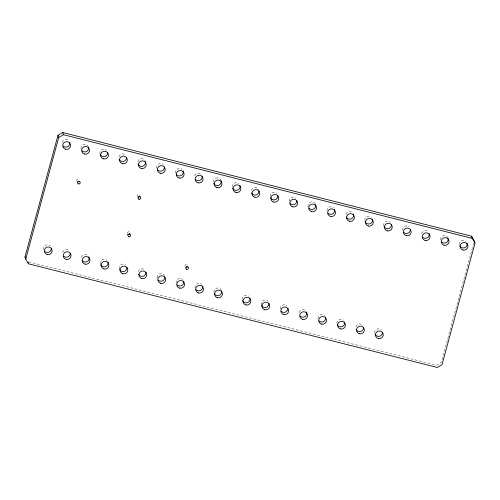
<?xml version="1.0" encoding="UTF-8"?>
<svg xmlns="http://www.w3.org/2000/svg" width="500" height="500" viewBox="0 0 500 500"><rect width="100%" height="100%" fill="white"/><g stroke="black" fill="none" stroke-linecap="round" stroke-linejoin="round"><path stroke-width="0.38" stroke-dasharray="2.5 1.88" d="M473.65 243.144L441.287 362.494L436.488 365.275L27.769 261.613M127.181 232.844A1.375 1.35 -18.6 0 1 129.838 232.812M76.775 180.769A1.375 1.35 -18.6 0 1 77.75 179.1A1.375 1.35 -18.6 0 1 79.431 180.044M185.062 266.219A1.375 1.35 -18.6 0 1 186.031 264.55A1.375 1.35 -18.6 0 1 187.712 265.487M242.256 299.394A3.925 3.856 -18.6 0 1 248.925 296.244M261.294 304.844A3.925 3.856 -18.6 0 1 267.85 301.044M280.1 308.988A3.925 3.856 -18.6 0 1 286.769 305.844M299.137 312.444A3.925 3.856 -18.6 0 1 306.475 311.744M317.944 318.587A3.925 3.856 -18.6 0 1 324.619 315.444M176.144 283.25A3.925 3.856 -18.6 0 1 182.7 279.45M137.681 196.731A1.375 1.35 -18.6 0 1 137.969 194.6A1.375 1.35 -18.6 0 1 139.981 195.4M355.906 326.844A3.925 3.856 -18.6 0 1 362.463 325.044M374.706 332.987A3.925 3.856 -18.6 0 1 381.381 329.844M175.662 173.156A3.925 3.856 -18.6 0 1 182.219 169.356M194.581 175.956A3.925 3.856 -18.6 0 1 201.919 175.256M119.375 268.85A3.925 3.856 -18.6 0 1 125.931 265.05M195.069 288.05A3.925 3.856 -18.6 0 1 201.619 284.25M336.863 323.387A3.925 3.856 -18.6 0 1 343.537 320.244M326.919 210.894A3.925 3.856 -18.6 0 1 333.594 207.75M345.962 214.35A3.925 3.856 -18.6 0 1 353.3 213.65M364.762 220.494A3.925 3.856 -18.6 0 1 371.438 217.35M383.806 225.95A3.925 3.856 -18.6 0 1 390.363 222.15M402.606 230.094A3.925 3.856 -18.6 0 1 409.281 226.95M421.65 233.55A3.925 3.856 -18.6 0 1 428.206 231.75M440.456 239.694A3.925 3.856 -18.6 0 1 447.912 237.644M459.375 244.494A3.925 3.856 -18.6 0 1 466.05 241.344M213.388 182.1A3.925 3.856 -18.6 0 1 220.844 180.05M232.312 186.9A3.925 3.856 -18.6 0 1 238.981 183.756M251.35 190.356A3.925 3.856 -18.6 0 1 258.688 189.65M270.156 196.5A3.925 3.856 -18.6 0 1 276.825 193.356M289.075 201.3A3.925 3.856 -18.6 0 1 295.75 198.15M308.119 206.75A3.925 3.856 -18.6 0 1 310.562 202.094A3.925 3.856 -18.6 0 1 315.456 204.05M62.125 142.363A3.925 3.856 -18.6 0 1 68.681 140.562M80.931 148.506A3.925 3.856 -18.6 0 1 88.387 146.456M99.975 153.963A3.925 3.856 -18.6 0 1 106.525 150.162M118.894 156.762A3.925 3.856 -18.6 0 1 125.45 154.963M137.819 161.562A3.925 3.856 -18.6 0 1 145.156 160.856M156.738 168.356A3.925 3.856 -18.6 0 1 163.294 164.556M43.688 249.656A3.925 3.856 -18.6 0 1 50.244 245.856M62.613 252.456A3.925 3.856 -18.6 0 1 69.169 250.656M81.531 257.256A3.925 3.856 -18.6 0 1 88.869 256.55M100.456 264.05A3.925 3.856 -18.6 0 1 107.013 260.25M138.3 271.65A3.925 3.856 -18.6 0 1 144.856 269.85M157.106 277.794A3.925 3.856 -18.6 0 1 164.562 275.744M213.869 292.194A3.925 3.856 -18.6 0 1 221.325 290.144"/><path stroke-width="0.75" d="M25 256.913L57.975 135.312L62.775 132.531L471.494 236.194L474.263 240.894L475 243.088L442.025 364.688L437.225 367.469L28.506 263.806L25.738 259.106L25 256.913L25.794 258.256M25.738 259.106L58.712 137.506L57.975 135.312M58.712 137.506L63.513 134.725L472.231 238.388L475 243.088M471.494 236.194L472.231 238.388M62.775 132.531L63.513 134.725M28.019 262.344L28.506 263.806M129.838 233.512A1.375 1.35 -18.6 0 1 127.537 234.144M79.075 181.35A1.375 1.35 -18.6 0 1 77.75 181.719M187.712 266.188A1.375 1.35 -18.6 0 1 186.031 267.162M249.944 297.969A3.925 3.856 -18.6 0 1 247.494 302.625A3.925 3.856 -18.6 0 1 242.6 300.669M268.981 303.419A3.925 3.856 -18.6 0 1 261.525 305.469M287.9 308.219A3.925 3.856 -18.6 0 1 281.231 311.363M306.706 312.362A3.925 3.856 -18.6 0 1 300.15 316.163M325.631 317.162A3.925 3.856 -18.6 0 1 319.075 320.962M183.713 281.169A3.925 3.856 -18.6 0 1 177.156 284.969M202.638 285.969A3.925 3.856 -18.6 0 1 196.081 289.769M221.556 290.769A3.925 3.856 -18.6 0 1 219.106 295.425A3.925 3.856 -18.6 0 1 214.219 293.469M139.981 196.1A1.375 1.35 -18.6 0 1 138.3 197.075M344.55 321.962A3.925 3.856 -18.6 0 1 342.106 326.619A3.925 3.856 -18.6 0 1 337.212 324.669M363.594 327.419A3.925 3.856 -18.6 0 1 356.138 329.462M382.512 332.219A3.925 3.856 -18.6 0 1 375.056 334.263M183.231 171.081A3.925 3.856 -18.6 0 1 176.675 174.881M202.269 176.531A3.925 3.856 -18.6 0 1 195.594 179.675M334.606 209.475A3.925 3.856 -18.6 0 1 328.05 213.275M353.531 214.269A3.925 3.856 -18.6 0 1 351.081 218.925A3.925 3.856 -18.6 0 1 346.194 216.975M372.45 219.069A3.925 3.856 -18.6 0 1 370.006 223.725A3.925 3.856 -18.6 0 1 365.112 221.775M391.494 224.525A3.925 3.856 -18.6 0 1 384.038 226.575M410.412 229.325A3.925 3.856 -18.6 0 1 403.744 232.469M429.219 233.469A3.925 3.856 -18.6 0 1 422.663 237.269M448.144 238.269A3.925 3.856 -18.6 0 1 441.587 242.069M467.062 243.069A3.925 3.856 -18.6 0 1 464.613 247.725A3.925 3.856 -18.6 0 1 459.725 245.769M221.075 180.675A3.925 3.856 -18.6 0 1 218.625 185.331A3.925 3.856 -18.6 0 1 213.738 183.381M239.994 185.475A3.925 3.856 -18.6 0 1 237.55 190.131A3.925 3.856 -18.6 0 1 232.656 188.181M259.037 190.931A3.925 3.856 -18.6 0 1 251.581 192.981M277.956 195.731A3.925 3.856 -18.6 0 1 270.5 197.775M296.881 200.531A3.925 3.856 -18.6 0 1 290.206 203.675M315.688 204.675A3.925 3.856 -18.6 0 1 309.131 208.475M69.7 142.281A3.925 3.856 -18.6 0 1 63.144 146.081M88.619 147.081A3.925 3.856 -18.6 0 1 82.062 150.881M107.656 152.537A3.925 3.856 -18.6 0 1 100.2 154.588M126.581 157.338A3.925 3.856 -18.6 0 1 119.125 159.381M145.387 161.481A3.925 3.856 -18.6 0 1 142.938 166.137A3.925 3.856 -18.6 0 1 138.05 164.181M164.425 166.931A3.925 3.856 -18.6 0 1 157.75 170.081M51.375 248.231A3.925 3.856 -18.6 0 1 44.7 251.375M70.3 253.031A3.925 3.856 -18.6 0 1 63.625 256.175M89.1 257.175A3.925 3.856 -18.6 0 1 82.544 260.975M108.025 261.975A3.925 3.856 -18.6 0 1 105.575 266.631A3.925 3.856 -18.6 0 1 100.688 264.675M127.062 267.425A3.925 3.856 -18.6 0 1 119.606 269.475M145.988 272.225A3.925 3.856 -18.6 0 1 138.531 274.275M164.906 277.025A3.925 3.856 -18.6 0 1 158.238 280.169M128.894 236.681A1.375 1.35 -18.6 0 0 130.575 235.006A1.375 1.35 -18.6 0 0 128.275 234.425A1.375 1.35 -18.6 0 0 128.894 236.681M78.487 183.912A1.375 1.35 -18.6 0 0 80.169 182.237A1.375 1.35 -18.6 0 0 77.869 181.656A1.375 1.35 -18.6 0 0 78.487 183.912M186.769 269.356A1.375 1.35 -18.6 0 0 188.45 267.681A1.375 1.35 -18.6 0 0 186.156 267.1A1.375 1.35 -18.6 0 0 186.769 269.356M245.881 304.944A3.925 3.856 -18.6 0 0 250.681 300.163A3.925 3.856 -18.6 0 0 244.125 298.5A3.925 3.856 -18.6 0 0 245.881 304.944M264.8 309.744A3.925 3.856 -18.6 0 0 269.6 304.962A3.925 3.856 -18.6 0 0 263.05 303.3A3.925 3.856 -18.6 0 0 264.8 309.744M283.725 314.544A3.925 3.856 -18.6 0 0 288.525 309.762A3.925 3.856 -18.6 0 0 281.969 308.1A3.925 3.856 -18.6 0 0 283.725 314.544M302.65 319.344A3.925 3.856 -18.6 0 0 307.444 314.562A3.925 3.856 -18.6 0 0 300.894 312.9A3.925 3.856 -18.6 0 0 302.65 319.344M321.569 324.137A3.925 3.856 -18.6 0 0 326.369 319.356A3.925 3.856 -18.6 0 0 319.812 317.694A3.925 3.856 -18.6 0 0 321.569 324.137M179.65 288.144A3.925 3.856 -18.6 0 0 184.45 283.363A3.925 3.856 -18.6 0 0 177.9 281.7A3.925 3.856 -18.6 0 0 179.65 288.144M103.963 268.95A3.925 3.856 -18.6 0 0 108.763 264.169A3.925 3.856 -18.6 0 0 102.206 262.506A3.925 3.856 -18.6 0 0 103.963 268.95M139.037 199.269A1.375 1.35 -18.6 0 0 140.719 197.594A1.375 1.35 -18.6 0 0 138.425 197.013A1.375 1.35 -18.6 0 0 139.037 199.269M340.494 328.938A3.925 3.856 -18.6 0 0 345.288 324.156A3.925 3.856 -18.6 0 0 338.738 322.494A3.925 3.856 -18.6 0 0 340.494 328.938M359.412 333.738A3.925 3.856 -18.6 0 0 364.212 328.956A3.925 3.856 -18.6 0 0 357.656 327.294A3.925 3.856 -18.6 0 0 359.412 333.738M378.338 338.537A3.925 3.856 -18.6 0 0 383.137 333.756A3.925 3.856 -18.6 0 0 376.581 332.094A3.925 3.856 -18.6 0 0 378.338 338.537M179.169 178.056A3.925 3.856 -18.6 0 0 183.969 173.275A3.925 3.856 -18.6 0 0 177.413 171.612A3.925 3.856 -18.6 0 0 179.169 178.056M198.094 182.856A3.925 3.856 -18.6 0 0 202.894 178.075A3.925 3.856 -18.6 0 0 196.337 176.412A3.925 3.856 -18.6 0 0 198.094 182.856M330.55 216.45A3.925 3.856 -18.6 0 0 335.344 211.669A3.925 3.856 -18.6 0 0 328.794 210.006A3.925 3.856 -18.6 0 0 330.55 216.45M349.469 221.25A3.925 3.856 -18.6 0 0 354.269 216.469A3.925 3.856 -18.6 0 0 347.713 214.806A3.925 3.856 -18.6 0 0 349.469 221.25M368.394 226.05A3.925 3.856 -18.6 0 0 373.194 221.269A3.925 3.856 -18.6 0 0 366.637 219.606A3.925 3.856 -18.6 0 0 368.394 226.05M387.312 230.844A3.925 3.856 -18.6 0 0 392.113 226.062A3.925 3.856 -18.6 0 0 385.556 224.4A3.925 3.856 -18.6 0 0 387.312 230.844M406.238 235.644A3.925 3.856 -18.6 0 0 411.037 230.863A3.925 3.856 -18.6 0 0 404.481 229.2A3.925 3.856 -18.6 0 0 406.238 235.644M425.156 240.444A3.925 3.856 -18.6 0 0 429.956 235.662A3.925 3.856 -18.6 0 0 423.4 234A3.925 3.856 -18.6 0 0 425.156 240.444M444.081 245.244A3.925 3.856 -18.6 0 0 448.881 240.463A3.925 3.856 -18.6 0 0 442.325 238.8A3.925 3.856 -18.6 0 0 444.081 245.244M463 250.044A3.925 3.856 -18.6 0 0 467.8 245.263A3.925 3.856 -18.6 0 0 461.25 243.6A3.925 3.856 -18.6 0 0 463 250.044M217.013 187.656A3.925 3.856 -18.6 0 0 221.812 182.875A3.925 3.856 -18.6 0 0 215.256 181.213A3.925 3.856 -18.6 0 0 217.013 187.656M235.938 192.45A3.925 3.856 -18.6 0 0 240.738 187.669A3.925 3.856 -18.6 0 0 234.181 186.006A3.925 3.856 -18.6 0 0 235.938 192.45M254.856 197.25A3.925 3.856 -18.6 0 0 259.656 192.469A3.925 3.856 -18.6 0 0 253.1 190.806A3.925 3.856 -18.6 0 0 254.856 197.25M273.781 202.05A3.925 3.856 -18.6 0 0 278.581 197.269A3.925 3.856 -18.6 0 0 272.025 195.606A3.925 3.856 -18.6 0 0 273.781 202.05M292.7 206.85A3.925 3.856 -18.6 0 0 297.5 202.069A3.925 3.856 -18.6 0 0 290.95 200.406A3.925 3.856 -18.6 0 0 292.7 206.85M311.625 211.65A3.925 3.856 -18.6 0 0 316.425 206.869A3.925 3.856 -18.6 0 0 309.869 205.206A3.925 3.856 -18.6 0 0 311.625 211.65M65.638 149.262A3.925 3.856 -18.6 0 0 70.438 144.481A3.925 3.856 -18.6 0 0 63.881 142.819A3.925 3.856 -18.6 0 0 65.638 149.262M84.556 154.056A3.925 3.856 -18.6 0 0 89.356 149.275A3.925 3.856 -18.6 0 0 82.806 147.613A3.925 3.856 -18.6 0 0 84.556 154.056M103.481 158.856A3.925 3.856 -18.6 0 0 108.281 154.075A3.925 3.856 -18.6 0 0 101.725 152.413A3.925 3.856 -18.6 0 0 103.481 158.856M122.406 163.656A3.925 3.856 -18.6 0 0 127.2 158.875A3.925 3.856 -18.6 0 0 120.65 157.213A3.925 3.856 -18.6 0 0 122.406 163.656M141.325 168.456A3.925 3.856 -18.6 0 0 146.125 163.675A3.925 3.856 -18.6 0 0 139.569 162.013A3.925 3.856 -18.6 0 0 141.325 168.456M160.25 173.256A3.925 3.856 -18.6 0 0 165.044 168.475A3.925 3.856 -18.6 0 0 158.494 166.812A3.925 3.856 -18.6 0 0 160.25 173.256M47.2 254.55A3.925 3.856 -18.6 0 0 51.994 249.769A3.925 3.856 -18.6 0 0 45.444 248.106A3.925 3.856 -18.6 0 0 47.2 254.55M66.119 259.35A3.925 3.856 -18.6 0 0 70.919 254.569A3.925 3.856 -18.6 0 0 64.362 252.906A3.925 3.856 -18.6 0 0 66.119 259.35M85.044 264.15A3.925 3.856 -18.6 0 0 89.844 259.369A3.925 3.856 -18.6 0 0 83.287 257.706A3.925 3.856 -18.6 0 0 85.044 264.15M122.888 273.75A3.925 3.856 -18.6 0 0 127.688 268.969A3.925 3.856 -18.6 0 0 121.131 267.306A3.925 3.856 -18.6 0 0 122.888 273.75M141.806 278.55A3.925 3.856 -18.6 0 0 146.606 273.769A3.925 3.856 -18.6 0 0 140.05 272.106A3.925 3.856 -18.6 0 0 141.806 278.55M160.731 283.35A3.925 3.856 -18.6 0 0 165.531 278.569A3.925 3.856 -18.6 0 0 158.975 276.906A3.925 3.856 -18.6 0 0 160.731 283.35M198.575 292.944A3.925 3.856 -18.6 0 0 203.375 288.163A3.925 3.856 -18.6 0 0 196.819 286.5A3.925 3.856 -18.6 0 0 198.575 292.944M217.5 297.744A3.925 3.856 -18.6 0 0 222.294 292.962A3.925 3.856 -18.6 0 0 215.744 291.3A3.925 3.856 -18.6 0 0 217.5 297.744"/></g></svg>
